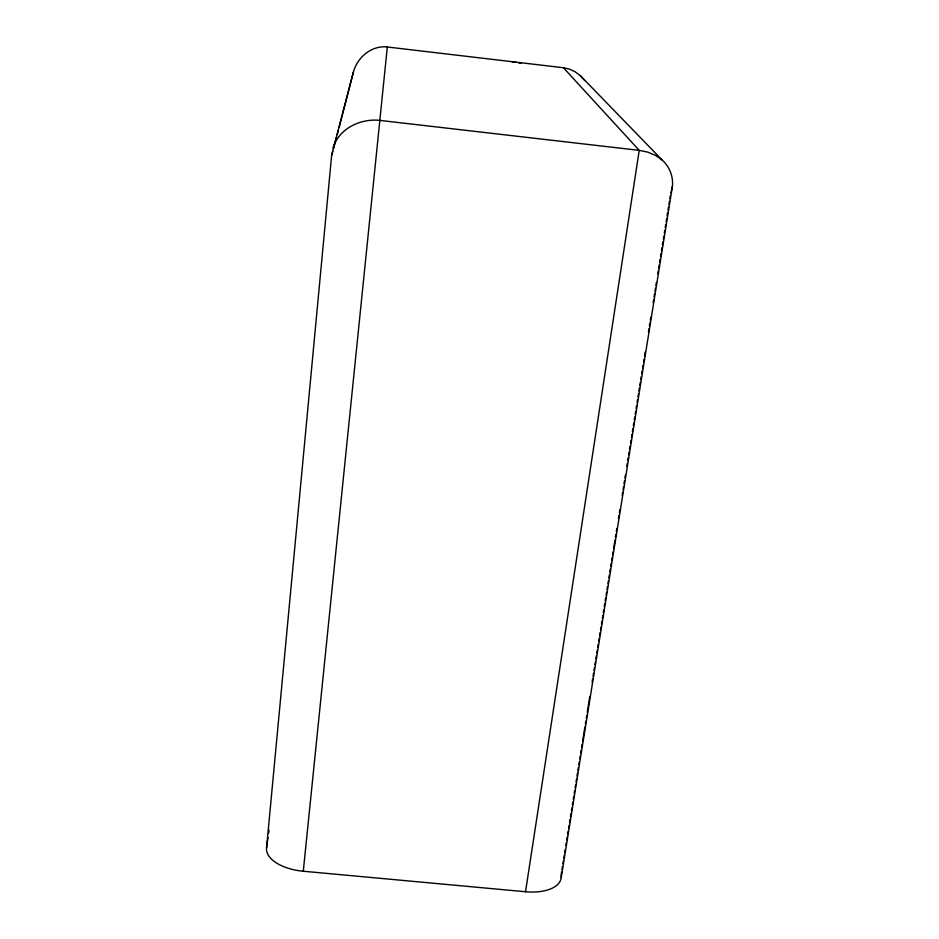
<?xml version="1.0" encoding="UTF-8"?>
<svg xmlns="http://www.w3.org/2000/svg" width="939" height="939" viewBox="0 0 939 939"><rect width="100%" height="100%" fill="white"/><g stroke="black" fill="none" stroke-linecap="round" stroke-linejoin="round"><path stroke-width="1.41" d="M672.371 186.732C673.545 176.732 669.577 166.637 662.089 159.959L580.337 75.672L575.138 71.798L569.433 69.122L563.435 67.737L387.314 46.997C371.715 45.142 357.524 57.162 353.487 71.74L331.631 155.428L266.582 847.6A38.851 19.778 5 0 0 303.285 871.228L525.523 891.745A38.652 19.449 9.7 0 0 561.017 878.798L672.371 186.732L670.88 192.918M387.314 46.997L303.285 871.228M266.582 847.6L268.014 837.459M268.636 833.104L269.047 830.205M525.523 891.745L639.224 150.357L563.435 67.737M561.569 872.143L561.111 874.948A38.652 19.449 9.7 0 1 561.217 877.531M562.015 869.338L562.473 866.533M562.919 863.727L563.365 860.922M563.823 858.117L564.269 855.312M564.726 852.506L565.172 849.689M565.853 845.487L566.299 842.682M566.757 839.83L567.226 836.931M567.696 834.043L568.154 831.144M568.623 828.245L569.093 825.358M569.55 822.458L570.02 819.559M570.489 816.66L570.947 813.773M571.417 810.873L571.886 807.974M572.344 805.087L572.813 802.188M573.283 799.289L573.741 796.401M574.21 793.502L574.68 790.603M575.138 787.715L575.607 784.816M576.077 781.917L576.534 779.03M577.004 776.13L577.473 773.231M577.931 770.344L578.401 767.445M578.87 764.546L579.328 761.658M579.797 758.759L580.267 755.86M580.725 752.972L581.194 750.073M581.664 747.174L582.121 744.287M582.591 741.387L584.915 726.903M585.384 724.016L585.854 721.117M586.312 718.218L586.781 715.33M587.251 712.431L589.809 696.503M592.133 682.031L592.603 679.132M593.061 676.244L593.53 673.345M594 670.446L594.457 667.559M594.927 664.659L595.396 661.76M595.854 658.873L596.324 655.974M596.793 653.075L597.251 650.175M597.72 647.288L598.19 644.389M598.648 641.49L599.117 638.602M599.587 635.703L600.044 632.804M600.514 629.916L600.983 627.017M601.441 624.118L601.911 621.231M602.38 618.332L602.838 615.432M603.308 612.545L603.777 609.646M604.235 606.747L604.704 603.859M605.174 600.96L605.632 598.061M606.101 595.173L606.571 592.274M607.028 589.375L607.498 586.488M607.967 583.589L608.425 580.689M608.895 577.802L609.364 574.903M609.822 572.004L610.291 569.116M610.761 566.217L611.219 563.318M611.688 560.419L612.158 557.531M612.615 554.632L613.085 551.733M613.554 548.846L614.951 540.16M615.409 537.261L615.878 534.361M616.348 531.474L616.806 528.575M618.437 518.445L618.907 515.546M619.364 512.647L619.834 509.76M622.158 495.276L622.627 492.388M623.097 489.489L623.555 486.59M624.024 483.702L624.494 480.803M624.951 477.904L625.421 475.005M626.818 466.319L627.287 463.432M627.745 460.533L628.214 457.633M628.684 454.746L629.142 451.847M629.611 448.948L630.081 446.06M630.539 443.161L631.008 440.262M631.478 437.374L631.935 434.475M632.405 431.576L632.874 428.689M633.332 425.79L633.802 422.89M634.271 420.003L634.729 417.104M635.198 414.205L635.668 411.317M636.126 408.418L636.595 405.519M637.065 402.631L637.522 399.732M637.992 396.833L638.461 393.934M638.919 391.047L639.389 388.147M639.858 385.248L640.316 382.361M640.785 379.462L641.255 376.562M641.713 373.675L642.182 370.776M642.652 367.877L643.109 364.989M643.579 362.09L644.048 359.191M644.506 356.304L645.21 351.961M648.462 331.69L648.931 328.791M649.401 325.903L649.858 323.004M650.328 320.105L650.797 317.218M653.121 302.734L653.591 299.834M654.049 296.947L654.518 294.048M654.988 291.149L655.445 288.261M655.915 285.362L656.384 282.463M657.781 273.777L658.239 270.89M658.709 267.991L659.178 265.091M659.636 262.204L660.105 259.305M660.575 256.406L661.033 253.518M661.502 250.619L661.972 247.72M662.429 244.833L662.899 241.933M663.368 239.034L663.826 236.147M664.296 233.248L664.765 230.348M665.223 227.461L665.692 224.562M666.162 221.663L666.62 218.764M667.089 215.876L667.559 212.977M668.016 210.078L668.486 207.19M668.955 204.291L669.413 201.392M669.883 198.505L670.352 195.605M353.487 71.74L339.073 127.493M331.631 155.428L332.746 151.238M333.498 148.444L336.479 137.27M337.218 134.477L338.333 130.286M333.005 147.869C339.096 128.326 360.963 118.021 380.412 120.462L639.224 150.357L647.816 152.141L655.539 155.393L662.089 159.959M580.337 75.672L584.844 80.59M511.837 61.669A83.806 81.822 -69.1 0 1 515.875 62.244M518.551 62.749A83.806 81.822 -69.1 0 1 521.215 63.336"/></g></svg>
